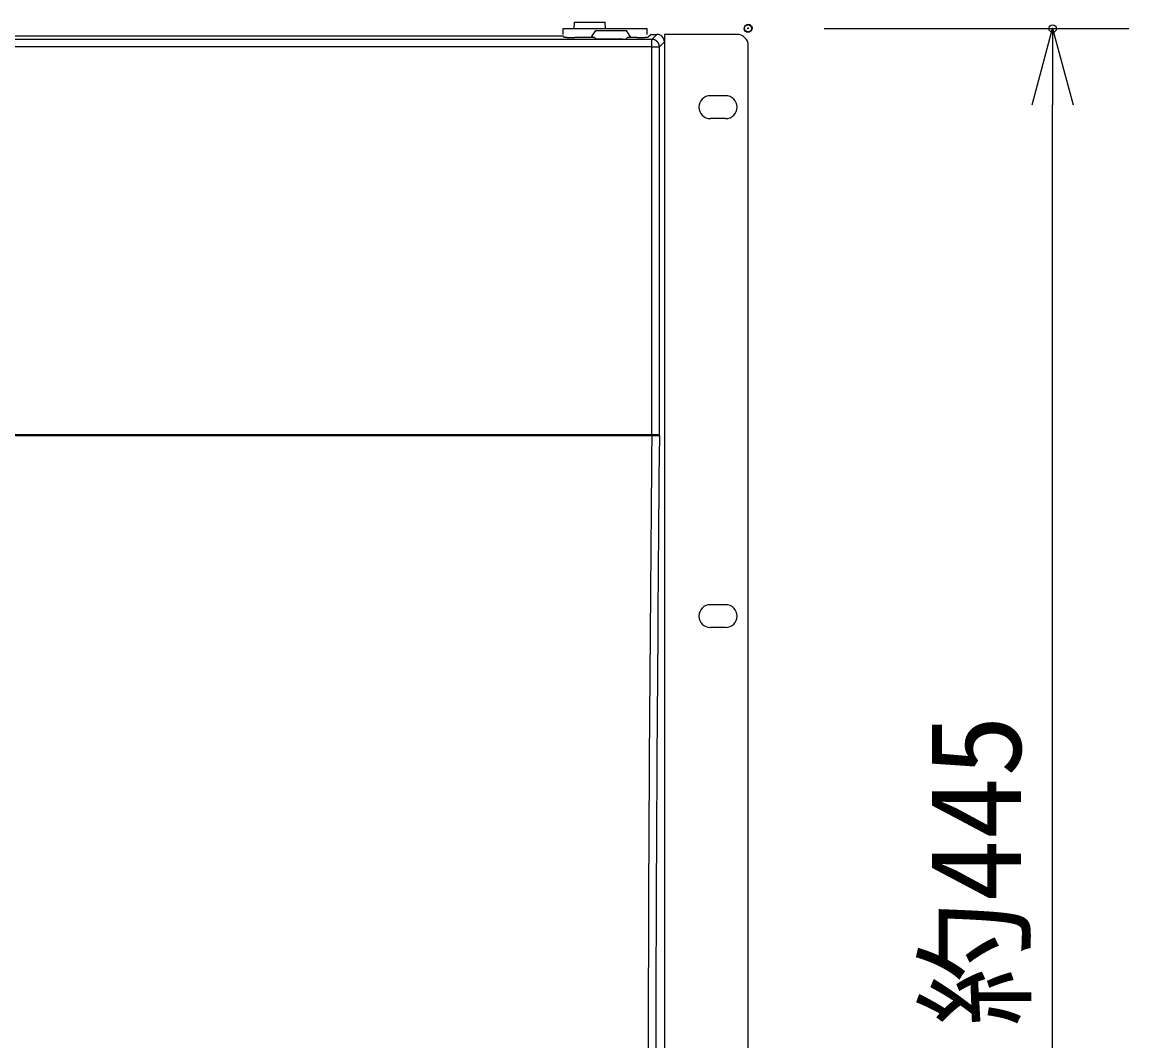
# Model space of a CAD drawing. Units: millimetres, scale not verified. Extents: x -62 to 62, y -116 to 117.
# Drawn here: x -23.2 to 5.84, y 50.93 to 77.65 of the extents above; entities that cross this region are included whole.
import ezdxf
from ezdxf.enums import TextEntityAlignment as Align

# ---------------------------------------------------------------- set-up
doc = ezdxf.new("R2010")
doc.units = ezdxf.units.MM
doc.header["$LTSCALE"] = 0.392256
doc.header["$PDMODE"] = 32
doc.header["$PDSIZE"] = 0.196
for name, color, linetype in [('0-2_GAIKEI', 1, 'Continuous'), ('0-3_WAKU', 3, 'Continuous'), ('0-4_DEFPOINTS', 7, 'Continuous')]:
    doc.layers.add(name, color=color, linetype=linetype)
doc.styles.add('ＭＳ ゴシック', font='')
doc.styles.get('ＭＳ ゴシック').set_extended_font_data('MS Gothic')

# ---------------------------------------------------------------- blocks, each defined once
blk = doc.blocks.new('_OPEN30')
at = {"layer": '0-4_DEFPOINTS'}
blk.add_line((0, 0), (-1, 0), dxfattribs=at)
blk.add_lwpolyline([(-1, 0.2679), (0, 0), (-1, -0.2679)], dxfattribs=at)

msp = doc.modelspace()

# ---------------------------------------------------------------- linework, layer by layer
at = {"layer": '0-2_GAIKEI', "color": 7}
for p, q in [((-7.8888, 77.4848), (-7.9037, 77.6548)), ((-8.9957, 77.2866), (-47.2957, 77.2866)), ((-9.0038, 77.4848), (-6.8038, 77.4848)), ((-9.0038, 77.3348), (-9.0038, 77.4848)), ((-8.9957, 77.2866), (-8.9957, 77.2713)), ((-8.2688, 77.2502), (-8.2457, 77.2848)), ((-8.24, 77.2934), (-8.2457, 77.2848)), ((-8.24, 77.2934), (-8.1457, 77.4348)), ((-8.1457, 77.4348), (-7.3457, 77.4348)), ((-7.2514, 77.2934), (-7.3457, 77.4348)), ((-7.2514, 77.2934), (-7.2457, 77.2848)), ((-7.2226, 77.2502), (-7.2457, 77.2848)), ((-6.8038, 77.3348), (-6.8038, 77.4848)), ((-6.6962, 77.3348), (-6.7605, 77.2705)), ((-6.6962, 77.3348), (-6.5455, 77.3348)), ((-4.4457, 77.335), (-6.3457, 77.335)), ((-6.3457, 77.335), (-6.3457, 77.1351)), ((-8.1788, 77.2502), (-8.6957, 77.2502)), ((-8.1788, 77.2502), (-8.1438, 77.2159)), ((-8.1431, 77.2155), (-8.1438, 77.2159)), ((-8.1371, 77.2143), (-8.1431, 77.2155)), ((-8.1156, 77.2125), (-8.1371, 77.2143)), ((-8.0439, 77.211), (-8.1156, 77.2125)), ((-7.4476, 77.211), (-8.0439, 77.211)), ((-7.4476, 77.211), (-7.3759, 77.2125)), ((-7.3759, 77.2125), (-7.3544, 77.2143)), ((-7.3544, 77.2143), (-7.3484, 77.2155)), ((-7.3484, 77.2155), (-7.3476, 77.2159)), ((-7.3476, 77.2159), (-7.3126, 77.2502)), ((-7.0702, 77.2502), (-7.3126, 77.2502)), ((-6.3457, 77.1351), (-6.3457, 33.2346)), ((-4.1457, 33.4349), (-4.1457, 77.035))]:
    msp.add_line(p, q, dxfattribs=at)
at = {"layer": '0-2_GAIKEI'}
for p, q in [((-6.677, 77.2033), (-6.5455, 77.3348)), ((-6.677, 77.2033), (-49.6144, 77.2033)), ((-6.677, 77.0035), (-6.677, 77.2033)), ((-6.4773, 77.0035), (-6.3457, 77.1351)), ((-6.4773, 66.8048), (-6.4773, 77.0035)), ((-4.7407, 75.7249), (-5.1407, 75.7249)), ((-4.7407, 75.1249), (-5.1407, 75.1249)), ((-49.6114, 66.8348), (-6.6801, 66.8348)), ((-49.6114, 66.8106), (-6.6801, 66.8106)), ((-6.6801, 66.8348), (-6.6801, 66.8106)), ((-6.6801, 66.8348), (-6.5323, 66.8348)), ((-6.6801, 66.8106), (-6.5452, 66.8089)), ((-6.5452, 66.8089), (-6.4944, 66.8067)), ((-6.5323, 66.8348), (-6.5078, 66.8331)), ((-6.5078, 66.8331), (-6.496, 66.8298)), ((-6.496, 66.8298), (-6.4869, 66.824)), ((-6.4944, 66.8067), (-6.4824, 66.8055)), ((-6.4824, 66.8055), (-6.4809, 66.8052)), ((-6.4809, 66.8052), (-6.48, 66.8048)), ((-6.48, 66.8048), (-6.4773, 66.8048)), ((-4.7407, 62.3749), (-5.1407, 62.3749)), ((-4.7407, 61.7749), (-5.1407, 61.7749))]:
    msp.add_line(p, q, dxfattribs=at)
at = {"layer": '0-2_GAIKEI', "color": 7}
for points in [[(-8.7188, 77.4848), (-8.7039, 77.6548), (-7.9037, 77.6548)], [(-8.9957, 77.2713), (-8.9944, 77.2703), (-8.9931, 77.2694), (-8.9918, 77.2684), (-8.9905, 77.2676), (-8.9891, 77.2668), (-8.9877, 77.2662), (-8.9862, 77.2656), (-8.9847, 77.2652), (-8.9831, 77.2649), (-8.9815, 77.2646), (-8.98, 77.2644), (-8.9784, 77.2642), (-8.9768, 77.264), (-8.9752, 77.2637), (-8.9736, 77.2635), (-8.972, 77.2633), (-8.9705, 77.263), (-8.9689, 77.2627), (-8.9673, 77.2625), (-8.9658, 77.2622), (-8.9642, 77.262), (-8.9626, 77.2618), (-8.9611, 77.2615), (-8.9595, 77.2613), (-8.9579, 77.2611), (-8.9563, 77.2608), (-8.9547, 77.2606), (-8.9532, 77.2604), (-8.9516, 77.2602), (-8.95, 77.26), (-8.9484, 77.2599), (-8.9468, 77.2597), (-8.9453, 77.2595), (-8.9437, 77.2593), (-8.9421, 77.2592), (-8.9405, 77.259), (-8.9389, 77.2589), (-8.9373, 77.2587), (-8.9358, 77.2586)], [(-8.9358, 77.2586), (-8.9342, 77.2584), (-8.9326, 77.2583), (-8.931, 77.2582), (-8.9294, 77.258), (-8.9278, 77.2579), (-8.9262, 77.2578), (-8.9247, 77.2577), (-8.9231, 77.2575), (-8.9215, 77.2574), (-8.9199, 77.2573), (-8.9183, 77.2572), (-8.9167, 77.257), (-8.9151, 77.2569), (-8.9136, 77.2568), (-8.912, 77.2567), (-8.9104, 77.2566), (-8.9088, 77.2565), (-8.9072, 77.2563), (-8.9056, 77.2562), (-8.904, 77.2561), (-8.9024, 77.256), (-8.9009, 77.2559), (-8.8993, 77.2558), (-8.8977, 77.2557), (-8.8961, 77.2556), (-8.8945, 77.2555), (-8.8929, 77.2554), (-8.8913, 77.2553), (-8.8897, 77.2552), (-8.8882, 77.2551), (-8.8866, 77.255), (-8.885, 77.2549), (-8.8834, 77.2548), (-8.8818, 77.2547), (-8.8802, 77.2546), (-8.8786, 77.2546), (-8.877, 77.2545), (-8.8754, 77.2544), (-8.8739, 77.2543)], [(-8.8739, 77.2543), (-8.8723, 77.2542), (-8.8707, 77.2541), (-8.8691, 77.2541), (-8.8675, 77.254), (-8.8659, 77.2539), (-8.8643, 77.2538), (-8.8627, 77.2537), (-8.8611, 77.2537), (-8.8596, 77.2536), (-8.858, 77.2535), (-8.8564, 77.2535), (-8.8548, 77.2534), (-8.8532, 77.2533), (-8.8516, 77.2533), (-8.85, 77.2532), (-8.8484, 77.2531), (-8.8468, 77.2531), (-8.8453, 77.253), (-8.8437, 77.2529), (-8.8421, 77.2529), (-8.8405, 77.2528), (-8.8389, 77.2527), (-8.8373, 77.2527), (-8.8357, 77.2526), (-8.8341, 77.2526), (-8.8325, 77.2525), (-8.8309, 77.2524), (-8.8294, 77.2524), (-8.8278, 77.2523), (-8.8262, 77.2523), (-8.8246, 77.2522), (-8.823, 77.2522), (-8.8214, 77.2521), (-8.8198, 77.2521), (-8.8182, 77.252), (-8.8166, 77.252), (-8.815, 77.2519), (-8.8134, 77.2519), (-8.8119, 77.2518)], [(-6.9987, 77.2508), (-6.9969, 77.2508), (-6.9951, 77.2508), (-6.9933, 77.2509), (-6.9914, 77.2509), (-6.9896, 77.2509), (-6.9878, 77.251), (-6.9859, 77.251), (-6.9841, 77.2511), (-6.9823, 77.2511), (-6.9804, 77.2511), (-6.9786, 77.2512), (-6.9768, 77.2512), (-6.9749, 77.2513), (-6.9731, 77.2513), (-6.9713, 77.2513), (-6.9695, 77.2514), (-6.9676, 77.2514), (-6.9658, 77.2515), (-6.964, 77.2515), (-6.9621, 77.2516), (-6.9603, 77.2516), (-6.9585, 77.2517), (-6.9566, 77.2517), (-6.9548, 77.2518), (-6.953, 77.2518), (-6.9511, 77.2519), (-6.9493, 77.2519), (-6.9475, 77.252), (-6.9457, 77.2521), (-6.9438, 77.2521), (-6.942, 77.2522), (-6.9402, 77.2522), (-6.9383, 77.2523), (-6.9365, 77.2524), (-6.9347, 77.2524), (-6.9328, 77.2525), (-6.931, 77.2525), (-6.9292, 77.2526), (-6.9274, 77.2527)], [(-6.9274, 77.2527), (-6.9255, 77.2527), (-6.9237, 77.2528), (-6.9219, 77.2529), (-6.92, 77.253), (-6.9182, 77.253), (-6.9164, 77.2531), (-6.9146, 77.2532), (-6.9127, 77.2533), (-6.9109, 77.2533), (-6.9091, 77.2534), (-6.9072, 77.2535), (-6.9054, 77.2536), (-6.9036, 77.2537), (-6.9017, 77.2537), (-6.8999, 77.2538), (-6.8981, 77.2539), (-6.8963, 77.254), (-6.8944, 77.2541), (-6.8926, 77.2542), (-6.8908, 77.2543), (-6.8889, 77.2544), (-6.8871, 77.2544), (-6.8853, 77.2545), (-6.8835, 77.2546), (-6.8816, 77.2547), (-6.8798, 77.2548), (-6.878, 77.2549), (-6.8761, 77.255), (-6.8743, 77.2552), (-6.8725, 77.2553), (-6.8707, 77.2554), (-6.8688, 77.2555), (-6.867, 77.2556), (-6.8652, 77.2557), (-6.8633, 77.2558), (-6.8615, 77.2559), (-6.8597, 77.2561), (-6.8579, 77.2562), (-6.856, 77.2563)], [(-6.856, 77.2563), (-6.8542, 77.2564), (-6.8524, 77.2566), (-6.8506, 77.2567), (-6.8487, 77.2568), (-6.8469, 77.2569), (-6.8451, 77.2571), (-6.8433, 77.2572), (-6.8414, 77.2574), (-6.8396, 77.2575), (-6.8378, 77.2576), (-6.836, 77.2578), (-6.8341, 77.2579), (-6.8323, 77.2581), (-6.8305, 77.2582), (-6.8287, 77.2584), (-6.8268, 77.2585), (-6.825, 77.2587), (-6.8232, 77.2589), (-6.8214, 77.259), (-6.8195, 77.2592), (-6.8177, 77.2594), (-6.8159, 77.2596), (-6.8141, 77.2597), (-6.8122, 77.2599), (-6.8104, 77.2601), (-6.8086, 77.2603), (-6.8068, 77.2606), (-6.805, 77.2608), (-6.8032, 77.261), (-6.8013, 77.2612), (-6.7995, 77.2614), (-6.7977, 77.2617), (-6.7959, 77.2619), (-6.7941, 77.2622), (-6.7923, 77.2625), (-6.7905, 77.2627), (-6.7886, 77.263), (-6.7868, 77.2633), (-6.785, 77.2635)], [(-6.785, 77.2635), (-6.7832, 77.2638), (-6.7814, 77.2641), (-6.7796, 77.2644), (-6.7778, 77.2646), (-6.776, 77.265), (-6.7742, 77.2653), (-6.7724, 77.2657), (-6.7706, 77.2662), (-6.7689, 77.2668), (-6.7672, 77.2674), (-6.7655, 77.2682), (-6.7638, 77.2689), (-6.7622, 77.2697), (-6.7605, 77.2705)], [(-8.8119, 77.2518), (-8.8103, 77.2518), (-8.8087, 77.2517), (-8.8071, 77.2517), (-8.8055, 77.2516), (-8.8039, 77.2516), (-8.8023, 77.2516), (-8.8007, 77.2515), (-8.7991, 77.2515), (-8.7975, 77.2514), (-8.796, 77.2514), (-8.7944, 77.2514), (-8.7928, 77.2513), (-8.7912, 77.2513), (-8.7896, 77.2512), (-8.788, 77.2512), (-8.7864, 77.2512), (-8.7848, 77.2511), (-8.7832, 77.2511), (-8.7816, 77.2511), (-8.78, 77.251), (-8.7785, 77.251), (-8.7769, 77.251), (-8.7753, 77.2509), (-8.7737, 77.2509), (-8.7721, 77.2509), (-8.7705, 77.2508), (-8.7689, 77.2508), (-8.7673, 77.2508), (-8.7657, 77.2508), (-8.7641, 77.2507), (-8.7625, 77.2507), (-8.761, 77.2507), (-8.7594, 77.2507), (-8.7578, 77.2506), (-8.7562, 77.2506), (-8.7546, 77.2506), (-8.753, 77.2506), (-8.7514, 77.2505), (-8.7498, 77.2505)], [(-8.7498, 77.2505), (-8.7482, 77.2505), (-8.7466, 77.2505), (-8.745, 77.2505), (-8.7435, 77.2504), (-8.7419, 77.2504), (-8.7403, 77.2504), (-8.7387, 77.2504), (-8.7371, 77.2504), (-8.7355, 77.2504), (-8.7339, 77.2503), (-8.7323, 77.2503), (-8.7307, 77.2503), (-8.7291, 77.2503), (-8.7275, 77.2503), (-8.726, 77.2503), (-8.7244, 77.2503), (-8.7228, 77.2503), (-8.7212, 77.2503), (-8.7196, 77.2502), (-8.718, 77.2502), (-8.7164, 77.2502), (-8.7148, 77.2502), (-8.7132, 77.2502), (-8.7116, 77.2502), (-8.71, 77.2502), (-8.7085, 77.2502), (-8.7069, 77.2502), (-8.7053, 77.2502), (-8.7037, 77.2502), (-8.7021, 77.2502), (-8.7005, 77.2502), (-8.6989, 77.2502), (-8.6973, 77.2502), (-8.6957, 77.2502), (-8.6957, 77.2502)], [(-7.0702, 77.2502), (-7.0683, 77.2502), (-7.0665, 77.2502), (-7.0647, 77.2502), (-7.0628, 77.2502), (-7.061, 77.2502), (-7.0592, 77.2502), (-7.0573, 77.2502), (-7.0555, 77.2502), (-7.0537, 77.2502), (-7.0518, 77.2502), (-7.05, 77.2503), (-7.0482, 77.2503), (-7.0463, 77.2503), (-7.0445, 77.2503), (-7.0427, 77.2503), (-7.0409, 77.2503), (-7.039, 77.2503), (-7.0372, 77.2503), (-7.0354, 77.2503), (-7.0335, 77.2504), (-7.0317, 77.2504), (-7.0299, 77.2504), (-7.028, 77.2504), (-7.0262, 77.2504), (-7.0244, 77.2504), (-7.0225, 77.2504), (-7.0207, 77.2505), (-7.0189, 77.2505), (-7.0171, 77.2505), (-7.0152, 77.2505), (-7.0134, 77.2506), (-7.0116, 77.2506), (-7.0097, 77.2506), (-7.0079, 77.2506), (-7.0061, 77.2507), (-7.0042, 77.2507), (-7.0024, 77.2507), (-7.0006, 77.2507), (-6.9987, 77.2508)]]:
    msp.add_lwpolyline(points, dxfattribs=at)
at = {"layer": '0-2_GAIKEI'}
for points in [[(-6.677, 77.0035), (-49.6144, 77.0035), (-49.6144, 77.2033)], [(-6.6513, 77.2014), (-6.6531, 77.2016), (-6.6549, 77.2018), (-6.6568, 77.2019), (-6.6586, 77.2021), (-6.6604, 77.2023), (-6.6623, 77.2024), (-6.6641, 77.2025), (-6.666, 77.2026), (-6.6678, 77.2028), (-6.6696, 77.2029), (-6.6715, 77.203), (-6.6733, 77.2031), (-6.6752, 77.2032), (-6.677, 77.2033)], [(-6.677, 66.8348), (-6.677, 77.0035), (-6.4773, 77.0035)], [(-6.5832, 77.1796), (-6.5848, 77.1805), (-6.5864, 77.1813), (-6.5881, 77.1821), (-6.5897, 77.1829), (-6.5914, 77.1837), (-6.5931, 77.1845), (-6.5947, 77.1853), (-6.5964, 77.1861), (-6.5981, 77.1868), (-6.5998, 77.1875), (-6.6015, 77.1882), (-6.6032, 77.1889), (-6.6049, 77.1896), (-6.6067, 77.1903), (-6.6084, 77.1909), (-6.6101, 77.1915), (-6.6119, 77.1922), (-6.6136, 77.1928), (-6.6153, 77.1934), (-6.6171, 77.1939), (-6.6189, 77.1945), (-6.6206, 77.195), (-6.6224, 77.1956), (-6.6242, 77.1961), (-6.626, 77.1966), (-6.6277, 77.197), (-6.6295, 77.1975), (-6.6313, 77.1979), (-6.6331, 77.1983), (-6.6349, 77.1987), (-6.6367, 77.1991), (-6.6385, 77.1995), (-6.6403, 77.1998), (-6.6422, 77.2001), (-6.644, 77.2004), (-6.6458, 77.2007), (-6.6476, 77.2009), (-6.6494, 77.2012), (-6.6513, 77.2014)], [(-6.5272, 77.1352), (-6.5284, 77.1365), (-6.5296, 77.1379), (-6.5309, 77.1393), (-6.5321, 77.1406), (-6.5334, 77.1419), (-6.5347, 77.1433), (-6.536, 77.1446), (-6.5373, 77.1459), (-6.5386, 77.1472), (-6.54, 77.1484), (-6.5413, 77.1497), (-6.5427, 77.1509), (-6.544, 77.1522), (-6.5454, 77.1534), (-6.5468, 77.1546), (-6.5482, 77.1558), (-6.5496, 77.157), (-6.551, 77.1582), (-6.5525, 77.1593), (-6.5539, 77.1605), (-6.5554, 77.1616), (-6.5568, 77.1627), (-6.5583, 77.1638), (-6.5598, 77.1649), (-6.5613, 77.166), (-6.5628, 77.1671), (-6.5643, 77.1681), (-6.5658, 77.1691), (-6.5674, 77.1702), (-6.5689, 77.1712), (-6.5704, 77.1722), (-6.572, 77.1731), (-6.5736, 77.1741), (-6.5752, 77.1751), (-6.5767, 77.176), (-6.5783, 77.1769), (-6.5799, 77.1778), (-6.5816, 77.1787), (-6.5832, 77.1796)], [(-6.4903, 77.0739), (-6.491, 77.0756), (-6.4916, 77.0773), (-6.4923, 77.0791), (-6.493, 77.0808), (-6.4938, 77.0824), (-6.4945, 77.0841), (-6.4953, 77.0858), (-6.496, 77.0875), (-6.4968, 77.0892), (-6.4976, 77.0908), (-6.4984, 77.0925), (-6.4993, 77.0941), (-6.5001, 77.0957), (-6.501, 77.0974), (-6.5018, 77.099), (-6.5027, 77.1006), (-6.5036, 77.1022), (-6.5046, 77.1038), (-6.5055, 77.1054), (-6.5065, 77.107), (-6.5074, 77.1086), (-6.5084, 77.1101), (-6.5094, 77.1117), (-6.5104, 77.1132), (-6.5114, 77.1147), (-6.5125, 77.1163), (-6.5135, 77.1178), (-6.5146, 77.1193), (-6.5157, 77.1208), (-6.5167, 77.1223), (-6.5178, 77.1237), (-6.519, 77.1252), (-6.5201, 77.1267), (-6.5212, 77.1281), (-6.5224, 77.1295), (-6.5236, 77.131), (-6.5248, 77.1324), (-6.526, 77.1338), (-6.5272, 77.1352)], [(-6.4773, 77.0035), (-6.4774, 77.0054), (-6.4775, 77.0072), (-6.4776, 77.0091), (-6.4777, 77.0109), (-6.4778, 77.0128), (-6.4779, 77.0146), (-6.478, 77.0164), (-6.4782, 77.0183), (-6.4783, 77.0201), (-6.4785, 77.022), (-6.4786, 77.0238), (-6.4788, 77.0256), (-6.479, 77.0275), (-6.4792, 77.0293), (-6.4794, 77.0311), (-6.4796, 77.0329), (-6.4799, 77.0348), (-6.4802, 77.0366), (-6.4805, 77.0384), (-6.4808, 77.0402), (-6.4811, 77.042), (-6.4815, 77.0438), (-6.4818, 77.0456), (-6.4822, 77.0474), (-6.4826, 77.0492), (-6.4831, 77.051), (-6.4835, 77.0528), (-6.484, 77.0546), (-6.4845, 77.0564), (-6.485, 77.0582), (-6.4855, 77.0599), (-6.4861, 77.0617), (-6.4866, 77.0635), (-6.4872, 77.0652), (-6.4878, 77.067), (-6.4884, 77.0687), (-6.489, 77.0704), (-6.4897, 77.0722), (-6.4903, 77.0739)], [(-6.6801, 66.8106), (-6.6846, 66.2634), (-6.6891, 65.7162), (-6.6936, 65.169), (-6.6981, 64.6218), (-6.7026, 64.0746), (-6.7069, 63.5274), (-6.7113, 62.9802), (-6.7155, 62.433), (-6.7197, 61.8858), (-6.7238, 61.3386), (-6.7279, 60.7914), (-6.7318, 60.2442), (-6.7356, 59.697), (-6.7392, 59.1498), (-6.7428, 58.6026), (-6.7462, 58.0554), (-6.7494, 57.5082), (-6.7525, 56.961), (-6.7554, 56.4138), (-6.7581, 55.8666), (-6.7607, 55.3194), (-6.763, 54.7722), (-6.7651, 54.225), (-6.7671, 53.6778), (-6.7688, 53.1306), (-6.7702, 52.5834), (-6.7714, 52.0362), (-6.7725, 51.489), (-6.7733, 50.9418), (-6.7739, 50.3946)], [(-6.48, 66.8048), (-6.4846, 66.2581), (-6.4891, 65.7113), (-6.4936, 65.1646), (-6.4981, 64.6178), (-6.5026, 64.0711), (-6.507, 63.5243), (-6.5113, 62.9776), (-6.5156, 62.4308), (-6.5198, 61.8841), (-6.5239, 61.3373), (-6.528, 60.7906), (-6.5319, 60.2438), (-6.5357, 59.6971), (-6.5394, 59.1503), (-6.5429, 58.6035), (-6.5463, 58.0568), (-6.5496, 57.51), (-6.5527, 56.9633), (-6.5556, 56.4165), (-6.5583, 55.8698), (-6.5609, 55.323), (-6.5632, 54.7763), (-6.5654, 54.2295), (-6.5673, 53.6827), (-6.569, 53.136), (-6.5705, 52.5892), (-6.5717, 52.0425), (-6.5727, 51.4957), (-6.5735, 50.9489), (-6.5741, 50.4022)], [(-6.4822, 66.8161), (-6.4823, 66.8164), (-6.4825, 66.8167), (-6.4826, 66.817), (-6.4827, 66.8172), (-6.4828, 66.8175), (-6.4829, 66.8178), (-6.4831, 66.818), (-6.4832, 66.8183), (-6.4833, 66.8186), (-6.4835, 66.8188), (-6.4836, 66.8191), (-6.4838, 66.8193), (-6.4839, 66.8196), (-6.4841, 66.8199), (-6.4842, 66.8201), (-6.4844, 66.8204), (-6.4845, 66.8206), (-6.4847, 66.8209), (-6.4848, 66.8211), (-6.485, 66.8214), (-6.4852, 66.8216), (-6.4854, 66.8218), (-6.4855, 66.8221), (-6.4857, 66.8223), (-6.4859, 66.8226), (-6.486, 66.8228), (-6.4862, 66.823), (-6.4864, 66.8233), (-6.4866, 66.8235), (-6.4868, 66.8238), (-6.4869, 66.824)], [(-6.48, 66.8048), (-6.48, 66.8051), (-6.4801, 66.8054), (-6.4801, 66.8057), (-6.4801, 66.806), (-6.4801, 66.8063), (-6.4801, 66.8066), (-6.4801, 66.8069), (-6.4802, 66.8072), (-6.4802, 66.8075), (-6.4802, 66.8078), (-6.4802, 66.8081), (-6.4803, 66.8084), (-6.4803, 66.8087), (-6.4803, 66.809), (-6.4804, 66.8093), (-6.4804, 66.8096), (-6.4804, 66.8099), (-6.4805, 66.8101), (-6.4805, 66.8104), (-6.4806, 66.8107), (-6.4807, 66.811), (-6.4807, 66.8113), (-6.4808, 66.8116), (-6.4809, 66.8119), (-6.4809, 66.8122), (-6.481, 66.8125), (-6.4811, 66.8128), (-6.4812, 66.813), (-6.4812, 66.8133), (-6.4813, 66.8136), (-6.4814, 66.8139), (-6.4815, 66.8142), (-6.4816, 66.8145), (-6.4817, 66.8147), (-6.4818, 66.815), (-6.4819, 66.8153), (-6.482, 66.8156), (-6.4821, 66.8159), (-6.4822, 66.8161)]]:
    msp.add_lwpolyline(points, dxfattribs=at)
at = {"layer": '0-2_GAIKEI', "color": 7}
for centre, radius, start, end in [((-6.5453, 77.1352), 0.1996, 359.96452, 90.03548), ((-4.4457, 77.035), 0.3, 0, 90)]:
    msp.add_arc(centre, radius, start, end, dxfattribs=at)
at = {"layer": '0-2_GAIKEI'}
for centre, radius, start, end in [((-5.1407, 75.4249), 0.3, 90, 270), ((-4.7407, 75.4249), 0.3, 270, 90), ((-6.5108, 66.7999), 0.0339, 8.31239, 45.20918), ((-5.1407, 62.0749), 0.3, 90, 270), ((-4.7407, 62.0749), 0.3, 270, 90)]:
    msp.add_arc(centre, radius, start, end, dxfattribs=at)
at = {"layer": '0-3_WAKU'}
for p, q in [((-2.1591, 77.4848), (5.8409, 77.4848)), ((3.8409, 35.0348), (3.8409, 75.4848))]:
    msp.add_line(p, q, dxfattribs=at)
at = {"layer": '0-4_DEFPOINTS'}
for p in [(-4.1591, 77.4848), (-4.1457, 77.5), (3.8409, 77.4848)]:
    msp.add_point(p, dxfattribs=at)

# ---------------------------------------------------------------- block references
at = {"layer": '0-3_WAKU', "xscale": 2, "yscale": 2, "rotation": 90}
msp.add_blockref('_OPEN30', (3.8409, 77.4848), dxfattribs=at)

# ---------------------------------------------------------------- texts
at = {"layer": '0-3_WAKU', "style": 'ＭＳ ゴシック'}
msp.add_text('約445', height=2.404, rotation=90, dxfattribs=at).set_placement((3.7314, 51.3064), align=Align.BOTTOM_LEFT)

doc.saveas('drawing.dxf')
